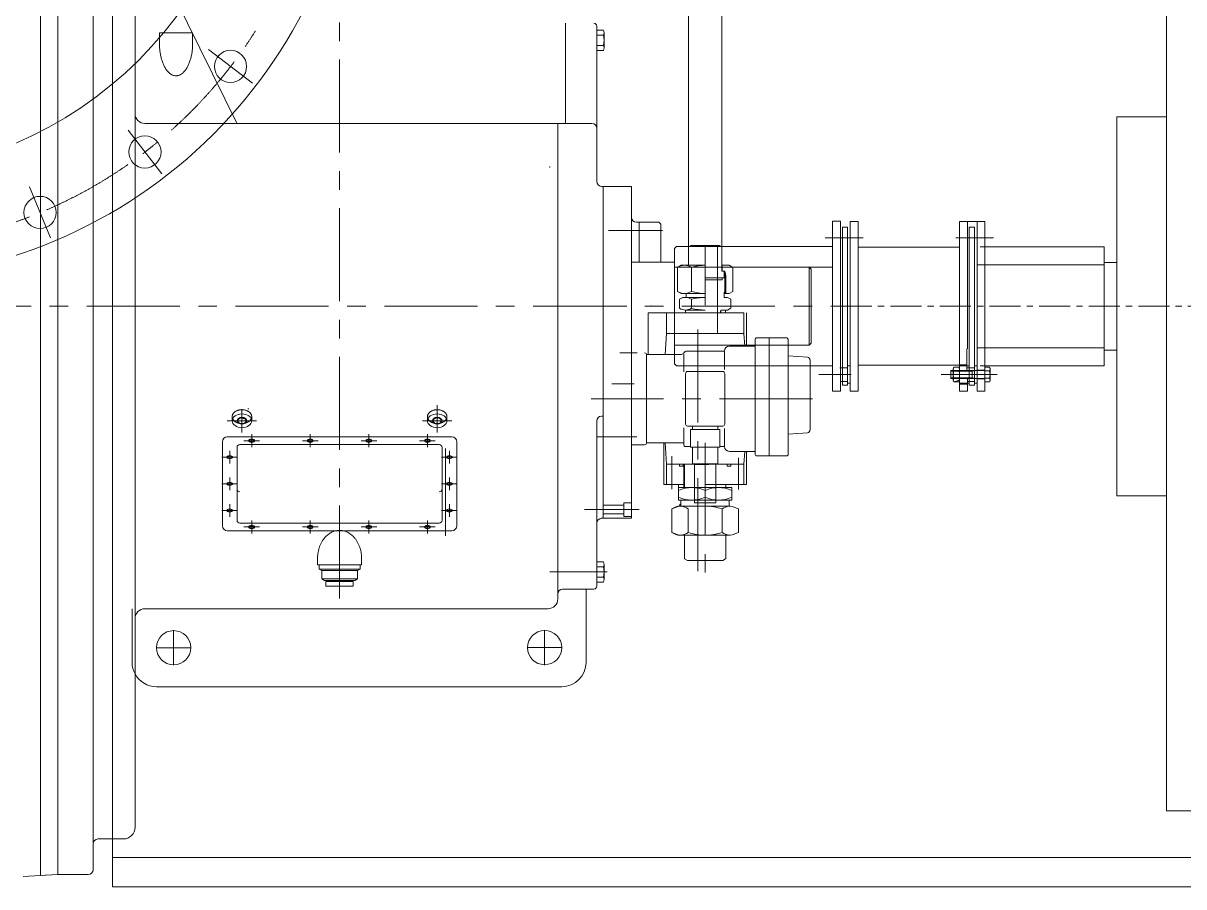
# Model space of a CAD drawing. Header units: millimetres. Extents: x 2 to 671028, y -1 to 511258.
# Drawn here: x 532311 to 562504, y 169517 to 192000 of the extents above; entities that cross this region are included whole.
import ezdxf

# ---------------------------------------------------------------- set-up
doc = ezdxf.new("R2010")
doc.units = ezdxf.units.MM
doc.header["$LTSCALE"] = 25.4
doc.linetypes.add('CENTER', pattern=[50.8, 31.75, -6.35, 6.35, -6.35])
doc.linetypes.add('点画线', pattern=[18, 12, -2, 2, -2])
for name, color, linetype, lineweight in [('CAXA1', 5, 'CENTER', 5), ('中心线', 5, 'CENTER', 5), ('中心线层', 5, 'CENTER', 5), ('粗实线层', 7, 'Continuous', 5), ('细实线层', 7, 'Continuous', 5)]:
    doc.layers.add(name, color=color, linetype=linetype, lineweight=lineweight)

msp = doc.modelspace()

# ---------------------------------------------------------------- linework, layer by layer
at = {"color": 7, "lineweight": 5}
for p, q in [((534636.06, 202031.16), (534636.06, 169516.93)), ((562058.51, 197764.65), (562058.51, 171497.44)), ((560766.4, 185774.04), (560766.4, 189563.01)), ((560766.4, 189563.01), (562058.51, 189563.01)), ((547488.41, 187745.8), (547354.77, 187752.81)), ((547488.41, 187745.8), (547844.64, 187745.8)), ((553571.76, 186844.05), (553368.56, 186844.05)), ((553368.56, 182424.45), (553368.56, 186843.96)), ((553571.76, 182424.45), (553571.76, 186844.05)), ((553622.42, 182573.64), (553622.42, 186688.44)), ((553622.42, 186688.44), (553757.04, 186688.44)), ((553757.04, 182573.64), (553757.04, 186688.44)), ((553825.62, 186840.84), (553825.62, 182421.24)), ((554028.82, 186840.84), (553825.62, 186840.84)), ((554028.82, 186840.84), (554028.82, 182421.24)), ((556670.45, 186840.93), (556670.45, 182421.33)), ((556670.45, 186840.93), (556873.65, 186840.93)), ((557330.96, 186840.84), (556670.45, 186840.84)), ((556873.65, 186840.93), (556873.65, 183526.14)), ((556924.56, 182573.64), (556924.56, 186688.44)), ((556924.56, 186688.44), (557059.18, 186688.44)), ((557059.18, 182573.64), (557059.18, 186688.44)), ((557127.76, 186840.93), (557330.96, 186840.93)), ((557127.76, 182421.24), (557127.76, 186840.84)), ((557330.96, 182421.33), (557330.96, 186840.93)), ((553368.56, 186183.65), (549304.56, 186183.65)), ((556670.45, 186167.74), (554028.82, 186167.74)), ((560429.76, 186180.44), (557210.4, 186180.44)), ((560429.76, 186180.44), (560429.76, 183081.64)), ((557127.76, 184631.04), (557127.76, 185710.54)), ((557127.76, 185710.54), (560429.76, 185710.54)), ((560429.76, 184631.04), (560429.76, 185774.04)), ((560429.76, 185774.04), (560766.4, 185774.04)), ((560429.76, 185710.54), (560429.76, 183551.54)), ((560766.4, 185774.04), (560766.4, 184760.07)), ((552758.91, 183618.3), (552758.91, 185650.3)), ((552758.91, 185650.3), (552809.71, 185599.5)), ((552809.71, 183669.1), (552809.71, 185599.5)), ((557127.76, 183551.54), (557127.76, 184631.04)), ((560429.76, 184631.04), (560429.76, 183488.04)), ((560766.4, 184760.07), (560766.4, 179699.08)), ((552758.91, 183618.3), (549253.71, 183618.3)), ((552758.91, 183618.3), (552809.71, 183669.1)), ((548287.3, 183415.87), (547830.1, 183415.87)), ((556855.98, 182954.64), (556855.98, 183526.14)), ((560429.76, 183551.54), (557127.76, 183551.54)), ((560429.76, 183488.04), (560766.4, 183488.04)), ((549304.56, 183078.44), (549253.65, 183129.35)), ((553368.56, 183078.44), (549304.56, 183078.44)), ((553757.04, 183030.84), (553553.84, 183030.84)), ((553825.62, 183081.64), (553757.04, 183081.64)), ((554028.82, 183094.34), (556670.45, 183094.34)), ((556523.18, 183043.69), (556507.89, 182996.03)), ((556523.18, 183043.69), (556507.89, 182996.03)), ((556507.89, 182996.03), (556507.91, 182997.72)), ((556507.89, 182996.03), (556507.89, 182853.04)), ((556507.89, 182710.06), (556507.89, 182996.03)), ((556507.91, 182997.72), (556507.96, 182999.42)), ((556507.96, 182999.42), (556508.05, 183001.11)), ((556508.05, 183001.11), (556508.17, 183002.8)), ((556508.17, 183002.8), (556508.33, 183004.49)), ((556508.33, 183004.49), (556508.52, 183006.17)), ((556508.52, 183006.17), (556508.75, 183007.85)), ((556508.75, 183007.85), (556509.01, 183009.53)), ((556509.01, 183009.53), (556509.31, 183011.2)), ((556509.31, 183011.2), (556509.64, 183012.86)), ((556509.64, 183012.86), (556510.01, 183014.52)), ((556510.01, 183014.52), (556510.41, 183016.16)), ((556510.41, 183016.16), (556510.84, 183017.8)), ((556510.84, 183017.8), (556511.31, 183019.43)), ((556511.31, 183019.43), (556511.81, 183021.05)), ((556511.81, 183021.05), (556512.34, 183022.66)), ((556512.34, 183022.66), (556512.91, 183024.26)), ((556512.91, 183024.26), (556513.51, 183025.84)), ((556513.51, 183025.84), (556514.14, 183027.42)), ((556514.14, 183027.42), (556514.81, 183028.98)), ((556514.81, 183028.98), (556515.51, 183030.52)), ((556515.51, 183030.52), (556516.24, 183032.05)), ((556516.24, 183032.05), (556517, 183033.57)), ((556517, 183033.57), (556517.79, 183035.07)), ((556517.79, 183035.07), (556518.61, 183036.55)), ((556518.61, 183036.55), (556519.47, 183038.01)), ((556519.47, 183038.01), (556520.35, 183039.46)), ((556520.35, 183039.46), (556521.27, 183040.89)), ((556521.27, 183040.89), (556522.21, 183042.3)), ((556522.21, 183042.3), (556523.18, 183043.69)), ((556655.16, 183043.69), (556523.18, 183043.69)), ((556655.16, 183043.69), (556523.18, 183043.69)), ((556670.45, 182996.03), (556655.16, 183043.69)), ((556655.16, 183043.69), (556656.14, 183042.3)), ((556670.45, 182996.03), (556655.16, 183043.69)), ((556656.14, 183042.3), (556657.08, 183040.89)), ((556657.08, 183040.89), (556657.99, 183039.46)), ((556657.99, 183039.46), (556658.88, 183038.01)), ((556658.88, 183038.01), (556659.73, 183036.55)), ((556659.73, 183036.55), (556660.55, 183035.07)), ((556660.55, 183035.07), (556661.35, 183033.57)), ((556661.35, 183033.57), (556662.11, 183032.05)), ((556662.11, 183032.05), (556662.84, 183030.52)), ((556662.84, 183030.52), (556663.53, 183028.98)), ((556663.53, 183028.98), (556664.2, 183027.42)), ((556664.2, 183027.42), (556664.83, 183025.84)), ((556664.83, 183025.84), (556665.43, 183024.26)), ((556665.43, 183024.26), (556666, 183022.66)), ((556666, 183022.66), (556666.54, 183021.05)), ((556666.54, 183021.05), (556667.04, 183019.43)), ((556667.04, 183019.43), (556667.51, 183017.8)), ((556667.51, 183017.8), (556667.94, 183016.16)), ((556667.94, 183016.16), (556668.34, 183014.52)), ((556668.34, 183014.52), (556668.7, 183012.86)), ((556668.7, 183012.86), (556669.04, 183011.2)), ((556669.04, 183011.2), (556669.33, 183009.53)), ((556669.33, 183009.53), (556669.59, 183007.85)), ((556669.59, 183007.85), (556669.82, 183006.17)), ((556669.82, 183006.17), (556670.01, 183004.49)), ((556670.01, 183004.49), (556670.17, 183002.8)), ((556670.17, 183002.8), (556670.29, 183001.11)), ((556670.29, 183001.11), (556670.38, 182999.42)), ((556670.38, 182999.42), (556670.43, 182997.72)), ((556670.43, 182997.72), (556670.45, 182996.03)), ((556855.98, 183107.04), (556670.45, 183107.04)), ((556924.56, 183081.64), (556670.45, 183081.64)), ((556670.45, 182853.04), (556670.45, 182996.03)), ((556670.45, 182710.06), (556670.45, 182996.03)), ((557059.18, 183030.84), (556855.98, 183030.84)), ((557127.76, 183081.64), (557059.18, 183081.64)), ((560429.76, 183081.64), (557210.4, 183081.64)), ((557450.29, 183043.69), (557330.96, 183043.69)), ((557330.96, 183043.69), (557330.96, 183043.69)), ((557330.96, 183043.69), (557330.96, 182954.64)), ((557330.96, 183043.69), (557330.96, 182662.4)), ((557450.29, 183043.69), (557330.96, 183043.69)), ((557465.58, 182996.03), (557450.29, 183043.69)), ((557450.29, 183043.69), (557451.27, 183042.3)), ((557465.58, 182996.03), (557450.29, 183043.69)), ((557451.27, 183042.3), (557452.21, 183040.89)), ((557452.21, 183040.89), (557453.12, 183039.46)), ((557453.12, 183039.46), (557454.01, 183038.01)), ((557454.01, 183038.01), (557454.86, 183036.55)), ((557454.86, 183036.55), (557455.68, 183035.07)), ((557455.68, 183035.07), (557456.48, 183033.57)), ((557456.48, 183033.57), (557457.24, 183032.05)), ((557457.24, 183032.05), (557457.97, 183030.52)), ((557457.97, 183030.52), (557458.67, 183028.98)), ((557458.67, 183028.98), (557459.33, 183027.42)), ((557459.33, 183027.42), (557459.96, 183025.84)), ((557459.96, 183025.84), (557460.57, 183024.26)), ((557460.57, 183024.26), (557461.13, 183022.66)), ((557461.13, 183022.66), (557461.67, 183021.05)), ((557461.67, 183021.05), (557462.17, 183019.43)), ((557462.17, 183019.43), (557462.64, 183017.8)), ((557462.64, 183017.8), (557463.07, 183016.16)), ((557463.07, 183016.16), (557463.47, 183014.52)), ((557463.47, 183014.52), (557463.83, 183012.86)), ((557463.83, 183012.86), (557464.17, 183011.2)), ((557464.17, 183011.2), (557464.46, 183009.53)), ((557464.46, 183009.53), (557464.72, 183007.85)), ((557464.72, 183007.85), (557464.95, 183006.17)), ((557464.95, 183006.17), (557465.14, 183004.49)), ((557465.14, 183004.49), (557465.3, 183002.8)), ((557465.3, 183002.8), (557465.43, 183001.11)), ((557465.43, 183001.11), (557465.51, 182999.42)), ((557465.51, 182999.42), (557465.57, 182997.72)), ((557465.57, 182997.72), (557465.58, 182996.03)), ((557465.58, 182853.04), (557465.58, 182996.03)), ((557465.58, 182996.03), (557465.58, 182710.06)), ((553757.04, 182675.24), (553571.51, 182675.24)), ((557000.76, 182954.64), (556441.96, 182954.64)), ((556441.96, 182954.64), (556441.96, 182954.64)), ((556441.96, 182954.64), (556441.96, 182939.4)), ((557330.96, 182954.64), (556441.96, 182954.64)), ((556441.96, 182954.64), (556441.96, 182751.44)), ((556441.96, 182939.4), (556441.96, 182939.4)), ((556441.96, 182939.4), (556441.96, 182853.04)), ((556441.96, 182853.04), (556441.96, 182766.68)), ((556441.96, 182766.68), (556441.96, 182766.68)), ((556441.96, 182766.68), (556441.96, 182751.44)), ((556441.96, 182751.44), (556441.96, 182751.44)), ((556441.96, 182751.44), (557000.76, 182751.44)), ((557330.96, 182751.44), (556441.96, 182751.44)), ((556507.89, 182853.04), (556507.89, 182710.06)), ((556507.89, 182710.06), (556523.18, 182662.4)), ((556507.91, 182708.37), (556507.89, 182710.06)), ((556507.89, 182710.06), (556523.18, 182662.4)), ((556507.96, 182706.67), (556507.91, 182708.37)), ((556508.05, 182704.98), (556507.96, 182706.67)), ((556508.17, 182703.29), (556508.05, 182704.98)), ((556508.33, 182701.6), (556508.17, 182703.29)), ((556508.52, 182699.92), (556508.33, 182701.6)), ((556508.75, 182698.24), (556508.52, 182699.92)), ((556509.01, 182696.56), (556508.75, 182698.24)), ((556509.31, 182694.89), (556509.01, 182696.56)), ((556509.64, 182693.23), (556509.31, 182694.89)), ((556510.01, 182691.57), (556509.64, 182693.23)), ((556510.41, 182689.93), (556510.01, 182691.57)), ((556510.84, 182688.29), (556510.41, 182689.93)), ((556511.31, 182686.66), (556510.84, 182688.29)), ((556511.81, 182685.04), (556511.31, 182686.66)), ((556512.34, 182683.43), (556511.81, 182685.04)), ((556512.91, 182681.83), (556512.34, 182683.43)), ((556513.51, 182680.25), (556512.91, 182681.83)), ((556514.14, 182678.67), (556513.51, 182680.25)), ((556514.81, 182677.11), (556514.14, 182678.67)), ((556515.51, 182675.57), (556514.81, 182677.11)), ((556516.24, 182674.04), (556515.51, 182675.57)), ((556517, 182672.52), (556516.24, 182674.04)), ((556517.79, 182671.02), (556517, 182672.52)), ((556518.61, 182669.54), (556517.79, 182671.02)), ((556523.18, 182948.37), (556655.16, 182948.37)), ((556523.18, 182757.72), (556655.16, 182757.72)), ((556523.18, 182662.4), (556670.45, 182710.06)), ((556655.16, 182662.4), (556670.45, 182710.06)), ((556660.55, 182671.02), (556659.73, 182669.54)), ((556661.35, 182672.52), (556660.55, 182671.02)), ((556662.11, 182674.04), (556661.35, 182672.52)), ((556662.84, 182675.57), (556662.11, 182674.04)), ((556663.53, 182677.11), (556662.84, 182675.57)), ((556664.2, 182678.67), (556663.53, 182677.11)), ((556664.83, 182680.25), (556664.2, 182678.67)), ((556665.43, 182681.83), (556664.83, 182680.25)), ((556666, 182683.43), (556665.43, 182681.83)), ((556666.54, 182685.04), (556666, 182683.43)), ((556667.04, 182686.66), (556666.54, 182685.04)), ((556667.51, 182688.29), (556667.04, 182686.66)), ((556667.94, 182689.93), (556667.51, 182688.29)), ((556668.34, 182691.57), (556667.94, 182689.93)), ((556668.7, 182693.23), (556668.34, 182691.57)), ((556669.04, 182694.89), (556668.7, 182693.23)), ((556669.33, 182696.56), (556669.04, 182694.89)), ((556669.59, 182698.24), (556669.33, 182696.56)), ((556669.82, 182699.92), (556669.59, 182698.24)), ((556670.01, 182701.6), (556669.82, 182699.92)), ((556670.17, 182703.29), (556670.01, 182701.6)), ((556670.29, 182704.98), (556670.17, 182703.29)), ((556670.38, 182706.67), (556670.29, 182704.98)), ((556670.43, 182708.37), (556670.38, 182706.67)), ((556670.45, 182710.06), (556670.43, 182708.37)), ((556670.45, 182710.06), (556670.45, 182853.04)), ((556670.45, 182853.04), (556670.45, 182853.04)), ((556873.65, 182751.44), (556873.65, 182421.33)), ((557059.18, 182675.24), (556873.65, 182675.24)), ((557159.51, 182954.64), (557000.76, 182954.64)), ((557000.76, 182954.64), (557000.76, 182954.64)), ((557000.76, 182954.64), (557000.76, 182751.44)), ((557000.76, 182751.44), (557159.51, 182751.44)), ((557330.96, 182967.34), (557127.76, 182967.34)), ((557330.96, 182738.74), (557127.76, 182738.74)), ((557330.96, 182954.64), (557159.51, 182954.64)), ((557159.51, 182954.64), (557159.51, 182954.64)), ((557159.51, 182751.44), (557159.51, 182751.44)), ((557159.51, 182751.44), (557330.96, 182751.44)), ((557330.96, 182954.64), (557330.96, 182954.64)), ((557330.96, 182954.64), (557330.96, 182751.44)), ((557450.29, 182948.37), (557330.96, 182948.37)), ((557450.29, 182757.72), (557330.96, 182757.72)), ((557330.96, 182751.44), (557330.96, 182751.44)), ((557330.96, 182751.44), (557330.96, 182662.4)), ((557450.29, 182662.4), (557465.58, 182710.06)), ((557450.29, 182662.4), (557465.58, 182710.06)), ((557455.68, 182671.02), (557454.86, 182669.54)), ((557456.48, 182672.52), (557455.68, 182671.02)), ((557457.24, 182674.04), (557456.48, 182672.52)), ((557457.97, 182675.57), (557457.24, 182674.04)), ((557458.67, 182677.11), (557457.97, 182675.57)), ((557459.33, 182678.67), (557458.67, 182677.11)), ((557459.96, 182680.25), (557459.33, 182678.67)), ((557460.57, 182681.83), (557459.96, 182680.25)), ((557461.13, 182683.43), (557460.57, 182681.83)), ((557461.67, 182685.04), (557461.13, 182683.43)), ((557462.17, 182686.66), (557461.67, 182685.04)), ((557462.64, 182688.29), (557462.17, 182686.66)), ((557463.07, 182689.93), (557462.64, 182688.29)), ((557463.47, 182691.57), (557463.07, 182689.93)), ((557463.83, 182693.23), (557463.47, 182691.57)), ((557464.17, 182694.89), (557463.83, 182693.23)), ((557464.46, 182696.56), (557464.17, 182694.89)), ((557464.72, 182698.24), (557464.46, 182696.56)), ((557464.95, 182699.92), (557464.72, 182698.24)), ((557465.14, 182701.6), (557464.95, 182699.92)), ((557465.3, 182703.29), (557465.14, 182701.6)), ((557465.43, 182704.98), (557465.3, 182703.29)), ((557465.51, 182706.67), (557465.43, 182704.98)), ((557465.57, 182708.37), (557465.51, 182706.67)), ((557465.58, 182710.06), (557465.57, 182708.37)), ((557465.58, 182710.06), (557465.58, 182853.04)), ((557465.58, 182853.04), (557465.58, 182853.04)), ((547399.45, 182408.56), (547399.45, 181773.56)), ((547399.45, 182408.56), (547399.45, 181773.56)), ((553571.76, 182418.04), (553368.56, 182418.04)), ((553622.42, 182573.64), (553757.04, 182573.64)), ((553825.62, 182624.44), (553757.04, 182624.44)), ((554028.82, 182421.24), (553825.62, 182421.24)), ((556519.47, 182668.08), (556518.61, 182669.54)), ((556520.35, 182666.63), (556519.47, 182668.08)), ((556521.27, 182665.2), (556520.35, 182666.63)), ((556522.21, 182663.79), (556521.27, 182665.2)), ((556523.18, 182662.4), (556522.21, 182663.79)), ((556655.16, 182662.4), (556523.18, 182662.4)), ((556656.14, 182663.79), (556655.16, 182662.4)), ((556657.08, 182665.2), (556656.14, 182663.79)), ((556657.99, 182666.63), (556657.08, 182665.2)), ((556658.88, 182668.08), (556657.99, 182666.63)), ((556659.73, 182669.54), (556658.88, 182668.08)), ((556924.56, 182624.44), (556670.45, 182624.44)), ((556873.65, 182599.04), (556670.45, 182599.04)), ((556670.45, 182421.33), (556873.65, 182421.33)), ((556924.56, 182573.64), (557059.18, 182573.64)), ((557127.76, 182624.44), (557059.18, 182624.44)), ((557127.76, 182421.33), (557330.96, 182421.33)), ((557330.96, 182662.4), (557330.96, 182662.4)), ((557330.96, 182662.4), (557450.29, 182662.4)), ((557450.29, 182662.4), (557330.96, 182662.4)), ((557451.27, 182663.79), (557450.29, 182662.4)), ((557452.21, 182665.2), (557451.27, 182663.79)), ((557453.12, 182666.63), (557452.21, 182665.2)), ((557454.01, 182668.08), (557453.12, 182666.63)), ((557454.86, 182669.54), (557454.01, 182668.08)), ((547399.45, 181773.56), (547355.21, 181771.24)), ((548528.6, 181078.3), (548528.6, 181760.44)), ((548477.8, 181027.5), (548136.22, 181027.5)), ((548528.6, 181078.3), (549494.15, 181078.3)), ((549722.36, 180532.59), (549722.36, 180964.39)), ((550382.76, 180532.59), (550382.76, 180964.39)), ((550382.76, 180532.59), (549722.36, 180532.59)), ((549773.16, 179516.59), (549773.16, 180532.59)), ((550331.96, 179516.59), (550331.96, 180532.59)), ((560766.4, 179699.08), (562058.51, 179699.08)), ((547399.45, 179452.7), (547933.02, 179452.7)), ((547933.02, 179516.2), (547933.02, 179160.6)), ((547933.02, 179516.2), (548136.22, 179516.2)), ((550331.96, 179516.59), (549773.16, 179516.59)), ((547350.91, 179109.8), (548136.22, 179109.8)), ((547399.45, 179224.1), (547933.02, 179224.1)), ((547933.02, 179160.6), (548136.22, 179160.6)), ((562058.51, 171497.44), (612499.76, 171497.44)), ((534636.06, 170280.04), (602200.06, 170280.04)), ((534636.06, 169519.16), (602200.06, 169519.16))]:
    msp.add_line(p, q, dxfattribs=at)
at = {"color": 7, "linetype": 'Continuous', "lineweight": 5}
for p, q in [((549620.58, 193321.56), (549620.52, 186183.65)), ((550488.49, 193321.55), (550485.98, 186173.85))]:
    msp.add_line(p, q, dxfattribs=at)
at = {"color": 7, "lineweight": 5}
for centre, radius in [((528136.46, 198220.04), 12890.5), ((528133.21, 198220.04), 10156.75), ((537704.25, 190875.04), 419.1), ((535477.09, 188648.14), 419.1), ((532749.47, 187073.56), 419.1)]:
    msp.add_circle(centre, radius, dxfattribs=at)
for centre, radius, start, end in [((556589.83, 182996.03), 81.93, 144.42999, 215.57001), ((556588.52, 182996.03), 81.93, 324.42999, 35.57001), ((557383.65, 182996.03), 81.93, 324.42999, 35.57001), ((556812.69, 182853.04), 304.8, 161.776086, 198.223914), ((556589.83, 182710.06), 81.93, 144.42999, 215.57001), ((556365.65, 182853.04), 304.8, 341.776086, 18.223914), ((556588.52, 182710.06), 81.93, 324.42999, 35.57001), ((557160.78, 182853.04), 304.8, 341.776086, 18.223914), ((557383.65, 182710.06), 81.93, 324.42999, 35.57001), ((548477.8, 181078.3), 50.8, 270, 0)]:
    msp.add_arc(centre, radius, start, end, dxfattribs=at)
msp.add_point((548656.63, 184634.3), dxfattribs=at)
at = {"layer": 'CAXA1', "linetype": 'CENTER', "lineweight": 5, "ltscale": 3}
for p, q in [((540541.51, 177020.24), (540541.51, 194898.83)), ((538273.11, 190438.54), (537135.39, 191311.54)), ((535913.59, 188079.29), (535040.59, 189217)), ((533023.86, 186411.11), (532475.07, 187736.01)), ((548943.36, 186602.69), (547533.79, 186602.69)), ((548965.53, 186602.69), (548966.98, 186602.69)), ((553176.9, 186409.04), (554160.09, 186409.04)), ((556572.35, 186409.04), (557552.57, 186409.04)), ((468159.16, 184631.04), (553905.99, 184631.04)), ((548015.4, 184631.06), (546868.62, 184631.06)), ((548015.4, 184631.06), (546868.62, 184631.06)), ((549862.1, 184026.23), (549862.1, 177669.44)), ((553012.29, 182853.04), (553854.79, 182853.04)), ((557541.78, 182853.04), (556192.62, 182853.04)), ((556584.73, 182853.04), (557646.5, 182853.04)), ((547625.78, 182611.33), (548209.2, 182611.33)), ((552842.82, 182221.69), (547087.97, 182221.69)), ((548276.3, 181230.7), (547230.54, 181230.7)), ((550052.69, 181079), (550052.69, 177695.38)), ((549189, 180731.28), (549189, 179873.34)), ((550916.2, 180686.45), (550916.2, 179860.4)), ((549763.04, 180507.19), (550144.04, 180507.19)), ((546915.69, 179338.4), (548333.38, 179338.4)), ((547501.11, 177712.8), (546015.21, 177712.8)), ((536223.65, 176198.24), (536223.65, 175283.84)), ((545875.65, 176201.5), (545875.65, 175287.1)), ((536680.85, 175741.04), (535766.45, 175741.04)), ((546332.85, 175744.3), (545418.45, 175744.3))]:
    msp.add_line(p, q, dxfattribs=at)
msp.add_circle((528136.46, 198220.04), 12065, dxfattribs=at)
at = {"layer": '中心线', "lineweight": 5}
msp.add_line((627934.88, 184631.04), (553567.14, 184631.04), dxfattribs=at)
at = {"layer": '中心线层', "color": 7, "linetype": '点画线', "lineweight": 5}
msp.add_line((556685.74, 182853.04), (556431.69, 182853.04), dxfattribs=at)
at = {"layer": '粗实线层', "color": 7, "lineweight": 5}
for p, q in [((548847.42, 186818.59), (548263.05, 186818.59)), ((548898.22, 186767.79), (548847.42, 186818.59)), ((550052.69, 179658.83), (550052.69, 179836.63))]:
    msp.add_line(p, q, dxfattribs=at)
at = {"layer": '细实线层', "color": 7, "lineweight": 5}
for p, q in [((532759.9, 199450.42), (532759.9, 169811.67)), ((533213.92, 169835.47), (533213.92, 199426.47)), ((534128.32, 169962.47), (534128.32, 199299.4)), ((535220.39, 180948.85), (535220.39, 198245.37)), ((535220.39, 194791.04), (537874.17, 189380.84)), ((535855.21, 191481.79), (535855.21, 191748.49)), ((535855.21, 191748.49), (536718.81, 191748.49)), ((536718.81, 191481.79), (536718.81, 191748.49)), ((546421.61, 189388.97), (546421.61, 192000.3)), ((547234.41, 187879.63), (547234.41, 191928.66)), ((547234.41, 191819.77), (547234.41, 191291.84)), ((547405.45, 191819.77), (547234.41, 191819.77)), ((547424.91, 191753.78), (547424.91, 191357.83)), ((547234.41, 191708.2), (547234.41, 191403.4)), ((547405.45, 191687.79), (547234.41, 191687.79)), ((547405.45, 191423.82), (547234.41, 191423.82)), ((547405.45, 191291.84), (547234.41, 191291.84)), ((535474.34, 189388.97), (547107.41, 189388.97)), ((546218.41, 177141.3), (546218.41, 189388.97)), ((535220.39, 184631.04), (535220.39, 188302.36)), ((546015.21, 188241.68), (546015.21, 188271.58)), ((547399.45, 179109.8), (547399.45, 187750.47)), ((548136.05, 187745.84), (547487.82, 187745.84)), ((548136.05, 184691.5), (548136.05, 187750.47)), ((548136.22, 179109.8), (548136.22, 186945.58)), ((548339.42, 186818.59), (548339.42, 185777.25)), ((548898.22, 186767.79), (548898.22, 185777.25)), ((549304.56, 186183.65), (549253.76, 186132.85)), ((549253.76, 185777.25), (549253.76, 186132.85)), ((549622.27, 186174.56), (549621.85, 185699.34)), ((549681.71, 186208.81), (549622.27, 186174.56)), ((550426.16, 186208.47), (549681.12, 186208.47)), ((550052.38, 184659.08), (550052.38, 186208.47)), ((550374.96, 183923.49), (550374.96, 186208.47)), ((550426.16, 186208.47), (550485.98, 186173.85)), ((550485.87, 186173.92), (550485.31, 185546.16)), ((549253.65, 185777.25), (548136.05, 185777.25)), ((549253.65, 183129.35), (549253.65, 185777.25)), ((549253.76, 183491.25), (549253.76, 185777.25)), ((549431.13, 185699.51), (549334.78, 185643.99)), ((549431.13, 185699.51), (549334.78, 185643.99)), ((550053.65, 185698.95), (549431.13, 185699.51)), ((550053.65, 185698.95), (549431.13, 185699.51)), ((550676.16, 185698.39), (550485.45, 185698.56)), ((550676.16, 185698.39), (550485.45, 185698.56)), ((550498.15, 185698.55), (550498.01, 185546.15)), ((550498.15, 185698.55), (550498.01, 185546.15)), ((550676.16, 185698.39), (550772.42, 185642.7)), ((550676.16, 185698.39), (550772.42, 185642.7)), ((552758.91, 185650.3), (549253.71, 185650.3)), ((553368.56, 185650.25), (549253.76, 185650.25)), ((549334.78, 185643.99), (549334.21, 185018.59)), ((549334.78, 185643.99), (549334.21, 185018.59)), ((549694.19, 185643.67), (549693.62, 185018.27)), ((549694.19, 185643.67), (549693.62, 185018.27)), ((550561.51, 185546.09), (550485.31, 185546.16)), ((550561.51, 185546.09), (550485.31, 185546.16)), ((550543.73, 185546.11), (550543.57, 185368.31)), ((550543.73, 185546.11), (550543.57, 185368.31)), ((550561.51, 185546.09), (550560.98, 184961.89)), ((550561.51, 185546.09), (550560.98, 184961.89)), ((550586.81, 185431.83), (550561.51, 185546.09)), ((550586.81, 185431.83), (550561.51, 185546.09)), ((550586.81, 185431.83), (550586.38, 184956.41)), ((550586.81, 185431.83), (550586.38, 184956.41)), ((550772.42, 185642.7), (550771.85, 185017.3)), ((550772.42, 185642.7), (550771.85, 185017.3)), ((550491.45, 185315.01), (550053.3, 185315.41)), ((550491.45, 185315.01), (550053.3, 185315.41)), ((550561.35, 185368.29), (550053.35, 185368.75)), ((550561.35, 185368.29), (550053.35, 185368.75)), ((550491.5, 185368.35), (550491.45, 185315.01)), ((550491.5, 185368.35), (550491.45, 185315.01)), ((549430.47, 184962.91), (549334.21, 185018.59)), ((549430.47, 184962.91), (549334.21, 185018.59)), ((549384.83, 184812.95), (549384.62, 184579.54)), ((549384.83, 184812.95), (549384.62, 184579.54)), ((549468.69, 184861.27), (549384.83, 184812.95)), ((549468.69, 184861.27), (549384.83, 184812.95)), ((549430.47, 184962.91), (550052.98, 184962.35)), ((549430.47, 184962.91), (550052.98, 184962.35)), ((549468.69, 184861.27), (550052.89, 184860.75)), ((549468.69, 184861.27), (550052.89, 184860.75)), ((549557.68, 184962.79), (549557.59, 184861.19)), ((549557.68, 184962.79), (549557.59, 184861.19)), ((549693.44, 184812.68), (549693.23, 184579.26)), ((549693.44, 184812.68), (549693.23, 184579.26)), ((550548.32, 185000), (550548.19, 184860.3)), ((550548.32, 185000), (550548.19, 184860.3)), ((550637.09, 184860.22), (550548.19, 184860.3)), ((550637.09, 184860.22), (550548.19, 184860.3)), ((550675.5, 184961.79), (550548.28, 184961.9)), ((550675.5, 184961.79), (550548.28, 184961.9)), ((550586.42, 184999.97), (550548.32, 185000)), ((550586.42, 184999.97), (550548.32, 185000)), ((550637.09, 184860.22), (550720.87, 184811.75)), ((550637.09, 184860.22), (550720.87, 184811.75)), ((550675.5, 184961.79), (550771.85, 185017.3)), ((550675.5, 184961.79), (550771.85, 185017.3)), ((550720.87, 184811.75), (550720.66, 184578.34)), ((550720.87, 184811.75), (550720.66, 184578.34)), ((550052.6, 184530.55), (549538.88, 184531.01)), ((550052.6, 184530.55), (549538.88, 184531.01)), ((549540.06, 184531.01), (549540.06, 184456.89)), ((550442.74, 184456.89), (550459.1, 184530.17)), ((550636.8, 184530.02), (550459.1, 184530.18)), ((550459.1, 184456.89), (550459.1, 184530.18)), ((550636.8, 184530.02), (550471.7, 184530.17)), ((550581.46, 184530.07), (550581.46, 184456.89)), ((550636.8, 184530.02), (550720.66, 184578.34)), ((550636.8, 184530.02), (550720.66, 184578.34)), ((548568.62, 184456.89), (548568.62, 183377)), ((550727.62, 184456.89), (548568.62, 184456.89)), ((549048.02, 183923.49), (549048.02, 184456.89)), ((549048.02, 184456.89), (551057.17, 184456.89)), ((551057.17, 183923.49), (551057.17, 184456.89)), ((551132.1, 184456.89), (551132.1, 183590.36)), ((549048.02, 183923.49), (549008.84, 183375)), ((549048.02, 183923.49), (551057.17, 183923.49)), ((550474.96, 183923.57), (549630.41, 183923.57)), ((551057.17, 183923.49), (551080.97, 183590.36)), ((551349.67, 183590.36), (550682.86, 183590.36)), ((551349.67, 183757.95), (551349.67, 180783.61)), ((552162.47, 183808.75), (551400.47, 183808.75)), ((551716.45, 183808.75), (551716.45, 180732.81)), ((552213.27, 183757.95), (552213.27, 180783.61)), ((548527.18, 183377), (549438.27, 183377)), ((548528.6, 183364.3), (548528.6, 181750)), ((549494.15, 183387.16), (549494.15, 182926.81)), ((550555.86, 183463.36), (549570.35, 183463.36)), ((550555.86, 182982), (550555.86, 183463.36)), ((552712.03, 183303.07), (552213.27, 183336.77)), ((552783.1, 183227.04), (552783.1, 181413.69)), ((549544.6, 182882.09), (549544.6, 181561.29)), ((550509.8, 182932.89), (549595.4, 182932.89)), ((550560.6, 182882.09), (550560.6, 181561.29)), ((557000.76, 182939.4), (556441.96, 182939.4)), ((557000.76, 182766.68), (556441.96, 182766.68)), ((557000.76, 182939.4), (557159.51, 182954.64)), ((557159.51, 182751.44), (557000.76, 182766.68)), ((538001.51, 181343.02), (538001.51, 181956.18)), ((538179.78, 181964.48), (538153.73, 181963.12)), ((543081.51, 181373.87), (543081.51, 182058.58)), ((543081.51, 181343.02), (543081.51, 181956.18)), ((547399.45, 179109.8), (547399.45, 181773.56)), ((537620.51, 181649.6), (538382.51, 181649.6)), ((537747.51, 181649.6), (537747.51, 181757.36)), ((538027.32, 181710.04), (538052.72, 181710.04)), ((538255.51, 181649.6), (538255.51, 181757.36)), ((543462.51, 181649.6), (542700.51, 181649.6)), ((542827.51, 181649.6), (542827.51, 181757.36)), ((543335.51, 181649.6), (543335.51, 181757.36)), ((547234.41, 178982.8), (547234.41, 181644.43)), ((549494.15, 181467.28), (549494.15, 181030.81)), ((550509.8, 181510.49), (549595.4, 181510.49)), ((549722.36, 181421.59), (549722.36, 181510.49)), ((550382.84, 181421.59), (550382.84, 181510.49)), ((535220.39, 173188.29), (535220.39, 181456.11)), ((543461.76, 181229.88), (537619.76, 181229.88)), ((538255.32, 180964.2), (538255.32, 181297.45)), ((539779.32, 180964.2), (539779.32, 181297.45)), ((541303.32, 180964.2), (541303.32, 181297.45)), ((542827.32, 180964.2), (542827.32, 181297.45)), ((550433.56, 181421.59), (549671.56, 181421.59)), ((549671.56, 180964.39), (549671.56, 181421.59)), ((550433.56, 180964.39), (550433.56, 181421.59)), ((550555.86, 180980.01), (550555.86, 181444.26)), ((552712.03, 181337.66), (552213.27, 181303.96)), ((537493.27, 178913.47), (537493.27, 181102.88)), ((537683.77, 180534.97), (537683.77, 180868.22)), ((537874.27, 179060.78), (537874.27, 180955.57)), ((543131.56, 181031.77), (537949.96, 181031.77)), ((538052.12, 181130.82), (538458.52, 181130.82)), ((539576.12, 181130.82), (539982.52, 181130.82)), ((541100.12, 181130.82), (541506.52, 181130.82)), ((542624.12, 181130.82), (543030.52, 181130.82)), ((543208.27, 179060.78), (543208.27, 180955.57)), ((543297.41, 178653.24), (543297.41, 180928.33)), ((543398.77, 180534.97), (543398.77, 180868.22)), ((543589.27, 178913.47), (543589.27, 181102.88)), ((548973.1, 181078.3), (548973.1, 179986.49)), ((549048.02, 180519.89), (549008.34, 181075.47)), ((549671.56, 180980.01), (549544.95, 180980.01)), ((550433.56, 180964.39), (549671.56, 180964.39)), ((550555.86, 180980.01), (550433.56, 180980.01)), ((537480.57, 180701.59), (537886.97, 180701.59)), ((543195.57, 180701.59), (543601.97, 180701.59)), ((551349.67, 180853.01), (550682.86, 180853.01)), ((551057.17, 180519.89), (551080.97, 180853.01)), ((551132.1, 180853.01), (551132.1, 179986.49)), ((551400.47, 180732.81), (552162.47, 180732.81)), ((549048.02, 180519.89), (549048.02, 179986.49)), ((549048.02, 180519.89), (551057.17, 180519.89)), ((549384.58, 180519.89), (549384.58, 180469.09)), ((549384.58, 180469.09), (549481.1, 180469.09)), ((549481.1, 180519.89), (549481.1, 180469.09)), ((549498.37, 179912.83), (549498.37, 180519.89)), ((549519.29, 179912.83), (549519.29, 180519.89)), ((550624.1, 180519.89), (550624.1, 180469.09)), ((550720.62, 180469.09), (550624.1, 180469.09)), ((550720.62, 180519.89), (550720.62, 180469.09)), ((551057.17, 180519.89), (551057.17, 179986.49)), ((537480.57, 180008.17), (537886.97, 180008.17)), ((537683.77, 179841.55), (537683.77, 180174.8)), ((543195.57, 180008.17), (543601.97, 180008.17)), ((543398.77, 179841.55), (543398.77, 180174.8)), ((548973.1, 179986.49), (549519.29, 179986.49)), ((549359.78, 179986.49), (549359.78, 179582.63)), ((550052.6, 179986.49), (551132.1, 179986.49)), ((550586.09, 179986.49), (550586.09, 179912.83)), ((549359.78, 179912.83), (549519.29, 179912.83)), ((549359.78, 179912.83), (550052.69, 179912.83)), ((550052.69, 179912.83), (550745.59, 179912.83)), ((550745.59, 179912.83), (550745.59, 179582.63)), ((537683.77, 179148.13), (537683.77, 179481.38)), ((543398.77, 179148.13), (543398.77, 179481.38)), ((549189.09, 178744.43), (549189.09, 179354.03)), ((549189.26, 178744.43), (549189.26, 179354.03)), ((549359.78, 179582.63), (550052.69, 179582.63)), ((549392.29, 179430.09), (549392.29, 179481.03)), ((549392.29, 179481.03), (549420.23, 179481.03)), ((549401.81, 179430.23), (549420.23, 179430.23)), ((550052.69, 179430.23), (549401.81, 179430.23)), ((549420.23, 179430.23), (549420.23, 179582.63)), ((549614.54, 179354.03), (549614.54, 178744.43)), ((550052.69, 179582.63), (550745.59, 179582.63)), ((550052.69, 179430.23), (550703.56, 179430.23)), ((550490.84, 179354.03), (550490.84, 178744.43)), ((550679.06, 179430.23), (550679.06, 179582.63)), ((550916.11, 178744.43), (550916.11, 179354.03)), ((537480.57, 179314.75), (537886.97, 179314.75)), ((538255.32, 178718.9), (538255.32, 179052.15)), ((539779.32, 178718.9), (539779.32, 179052.15)), ((541303.32, 178718.9), (541303.32, 179052.15)), ((542827.32, 178718.9), (542827.32, 179052.15)), ((543195.57, 179314.75), (543601.97, 179314.75)), ((543461.76, 178786.47), (537619.76, 178786.47)), ((543131.56, 178984.58), (537949.96, 178984.58)), ((538052.12, 178885.53), (538458.52, 178885.53)), ((539576.12, 178885.53), (539982.52, 178885.53)), ((541100.12, 178885.53), (541506.52, 178885.53)), ((542624.12, 178885.53), (543030.52, 178885.53)), ((547234.41, 177344.5), (547234.41, 178982.81)), ((549401.81, 178668.23), (549519.29, 178668.23)), ((550052.69, 178668.23), (549401.81, 178668.23)), ((549519.29, 178058.63), (549519.29, 178668.23)), ((550052.69, 178668.23), (550703.56, 178668.23)), ((550586.09, 178058.63), (550586.09, 178668.23)), ((539969.73, 178082.96), (539969.73, 177900.06)), ((540122.23, 177900.06), (539969.73, 177900.07)), ((540122.23, 177900.06), (539969.73, 177900.06)), ((541112.73, 177900.03), (539969.73, 177900.06)), ((540007.82, 177787.66), (540007.83, 177900.07)), ((540122.23, 177900.06), (540541.23, 177900.04)), ((540960.22, 177900.04), (541112.73, 177900.03)), ((540960.22, 177900.03), (541112.73, 177900.03)), ((541074.62, 177787.56), (541074.63, 177900.14)), ((541112.73, 177981.37), (541112.73, 177900.03)), ((541112.85, 178082.96), (541112.85, 177900.03)), ((547234.41, 177976.77), (547234.41, 177448.84)), ((547405.45, 177976.77), (547234.41, 177976.77)), ((547234.41, 177865.2), (547234.41, 177560.4)), ((547405.45, 177844.79), (547234.41, 177844.79)), ((547424.91, 177910.78), (547424.91, 177514.83)), ((549519.29, 178058.63), (549590.26, 178007.83)), ((549590.26, 178007.83), (550514.94, 178007.83)), ((550585.91, 178058.63), (550514.94, 178007.83)), ((540076.91, 177747.77), (540007.82, 177787.66)), ((541074.62, 177787.56), (540007.82, 177787.59)), ((540076.9, 177533.6), (540076.91, 177747.77)), ((541005.53, 177747.74), (540076.91, 177747.77)), ((541005.53, 177533.57), (541005.53, 177747.74)), ((541005.65, 177747.74), (541074.62, 177787.56)), ((547405.45, 177580.82), (547234.41, 177580.82)), ((540145.89, 177493.77), (540076.9, 177533.6)), ((541005.53, 177533.57), (540076.9, 177533.6)), ((540145.89, 177493.77), (540820.67, 177493.75)), ((540185.67, 177341.26), (540185.67, 177468.26)), ((540185.67, 177468.26), (540261.87, 177468.26)), ((540896.87, 177341.24), (540185.67, 177341.26)), ((540261.87, 177468.26), (540223.77, 177468.26)), ((540261.87, 177468.26), (540261.87, 177493.76)), ((540261.87, 177468.26), (540820.67, 177468.26)), ((540820.67, 177468.24), (540820.67, 177493.75)), ((540820.67, 177493.75), (540936.54, 177493.74)), ((540896.87, 177468.24), (540820.67, 177468.24)), ((540896.87, 177341.24), (540896.87, 177468.24)), ((540936.54, 177493.74), (541005.53, 177533.57)), ((546345.53, 177268.3), (546421.61, 177268.3)), ((546421.61, 177268.3), (547158.21, 177268.3)), ((546955.15, 175360.04), (546955.15, 177268.3)), ((547405.45, 177448.84), (547234.41, 177448.84)), ((546218.41, 176999.69), (546218.41, 177141.3)), ((535144.15, 175360.04), (535144.15, 176757.04)), ((535474.39, 176757.04), (545964.67, 176757.04)), ((535779.15, 174725.04), (546320.15, 174725.04)), ((535220.39, 173188.29), (535220.39, 171067.37)), ((533213.92, 170850.2), (533213.92, 169835.47)), ((534255.32, 170762.57), (534915.59, 170762.57)), ((533213.92, 169835.69), (532311.06, 169788.38)), ((533213.92, 169835.47), (532759.9, 169811.67)), ((533213.92, 169835.47), (532887.31, 169821.21)), ((533213.92, 169835.47), (534001.32, 169835.47))]:
    msp.add_line(p, q, dxfattribs=at)
for centre in [(536223.65, 175741.04), (545875.65, 175744.3)]:
    msp.add_circle(centre, 444.5, dxfattribs=at)
for centre, radius, start, end in [((547158.35, 191924.1), 76.2, 0, 90), ((547303.31, 191753.78), 121.6, 327.132768, 32.867232), ((546967.71, 191555.8), 457.2, 343.221345, 16.778655), ((547303.31, 191357.83), 121.6, 327.132768, 32.867232), ((535474.34, 189642.97), 254, 180, 270), ((547107.41, 189261.97), 127, 0, 90), ((547361.41, 187879.63), 127, 180, 267), ((548263.05, 186945.59), 127, 180, 270), ((549514.25, 185381.22), 318.21, 55.564318, 124.332813), ((549514.25, 185381.22), 318.21, 55.564318, 124.332813), ((550052.58, 184509.52), 1189.43, 89.948565, 107.536519), ((550052.58, 184509.52), 1189.43, 89.948565, 107.536519), ((549514.16, 185281.04), 318.21, 235.564318, 304.332813), ((549514.16, 185281.04), 318.21, 235.564318, 304.332813), ((549538.94, 184591.01), 270.2, 55.123382, 124.773748), ((549538.94, 184591.01), 270.2, 55.123382, 124.773748), ((550051.67, 183501.91), 1358.83, 89.948565, 105.285739), ((550051.67, 183501.91), 1358.83, 89.948565, 105.285739), ((550054.05, 186151.78), 1189.43, 252.360611, 269.948565), ((550054.05, 186151.78), 1189.43, 252.360611, 269.948565), ((549539.12, 184801.21), 270.2, 235.123382, 304.773748), ((549539.12, 184801.21), 270.2, 235.123382, 304.773748), ((550053.82, 185889.38), 1358.83, 254.611392, 269.948565), ((550053.82, 185889.38), 1358.83, 254.611392, 269.948565), ((550682.86, 183463.36), 127, 90, 180), ((551400.47, 183757.95), 50.8, 90, 180), ((552162.47, 183757.95), 50.8, 0, 90), ((548477.8, 183365.07), 50.8, 0, 90), ((549433, 183453.2), 76.2, 269.999835, 334.321114), ((549570.35, 183387.16), 76.2, 90, 154.320669), ((552706.9, 183227.04), 76.2, 0, 86.133913), ((549595.4, 182882.09), 50.8, 90, 180), ((550509.8, 182882.09), 50.8, 0, 90), ((547361.86, 181644.41), 127, 93, 180), ((549595.4, 181561.29), 50.8, 180, 270), ((550509.8, 181561.29), 50.8, 270, 360), ((537620.27, 181102.88), 127, 90, 180), ((543462.27, 181102.88), 127, 0, 90), ((552706.9, 181413.69), 76.2, 273.866087, 360), ((537950.47, 180955.57), 76.2, 90, 180), ((543131.56, 180955.57), 76.2, 0, 90), ((549544.95, 181030.81), 50.8, 180, 270), ((550682.86, 180980.01), 127, 180, 270), ((551400.47, 180783.61), 50.8, 180, 270), ((552162.47, 180783.61), 50.8, 270, 360), ((537950.47, 179874.38), 76.2, 180, 270), ((543132.07, 179874.38), 76.2, 270, 0), ((549706.23, 179087.13), 825.7, 65.191398, 114.808602), ((549706.23, 180408.33), 825.7, 245.191398, 294.808602), ((550399.14, 179087.13), 825.7, 65.191398, 114.808602), ((550399.14, 180408.33), 825.7, 245.191398, 294.808602), ((549401.81, 179095.2), 335.03, 89.999998, 129.415951), ((549748.67, 178128.17), 1347.46, 104.916912, 114.529246), ((549312.05, 178877.42), 564.49, 57.598307, 78.322367), ((550052.69, 178132.45), 1297.78, 70.268386, 90), ((550793.32, 178877.42), 564.49, 101.677633, 122.401693), ((550356.7, 178128.17), 1347.46, 65.470754, 75.083088), ((537950.47, 179060.78), 76.2, 180, 270), ((543132.07, 179060.78), 76.2, 270, 0), ((547361.41, 178982.8), 127, 90, 180), ((537620.27, 178913.47), 127, 180, 270), ((543462.27, 178913.47), 127, 270, 0), ((549401.81, 179003.26), 335.03, 230.584042, 270), ((549748.67, 179970.28), 1347.46, 245.470754, 255.083088), ((549312.05, 179221.03), 564.49, 281.677633, 302.401693), ((550052.69, 179966.01), 1297.78, 250.268386, 270), ((550052.69, 179966.01), 1297.78, 270, 289.731614), ((550793.32, 179221.03), 564.49, 237.598307, 258.322367), ((550356.7, 179970.28), 1347.46, 284.916912, 294.529246), ((547303.31, 177910.78), 121.6, 327.132768, 32.867232), ((546967.71, 177712.8), 457.2, 343.221345, 16.778655), ((547303.31, 177514.83), 121.6, 327.132768, 32.867232), ((546345.41, 177141.3), 127, 90, 180), ((547158.21, 177344.5), 76.2, 270, 360), ((545964.67, 177011.04), 254, 270, 0), ((535474.39, 176503.04), 254, 90, 180), ((535779.15, 175360.04), 635, 180, 208.36008), ((546320.15, 175360.04), 635, 270, 0), ((535779.15, 175360.04), 635, 208.36008, 270), ((534915.59, 171067.37), 304.8, 270, 0), ((534255.32, 170635.57), 127, 90, 180), ((534001.32, 169962.47), 127, 270, 0)]:
    msp.add_arc(centre, radius, start, end, dxfattribs=at)
for centre, major_axis, ratio in [((538001.51, 181649.6), (-254, 0), 0.707), ((543081.51, 181649.6), (254, 0), 0.707), ((538001.51, 181649.6), (-127, 0), 0.708), ((538001.51, 181649.6), (-105.41, 0), 0.7060241), ((543081.51, 181649.6), (127, 0), 0.708), ((543081.51, 181649.6), (105.41, 0), 0.7060241), ((538255.32, 181130.82), (-76.2, 0), 0.52), ((538255.32, 181130.82), (-63.5, 0), 0.52), ((539779.32, 181130.82), (-76.2, 0), 0.52), ((539779.32, 181130.82), (-63.5, 0), 0.52), ((541303.32, 181130.82), (-76.2, 0), 0.52), ((541303.32, 181130.82), (-63.5, 0), 0.52), ((542827.32, 181130.82), (-76.2, 0), 0.52), ((542827.32, 181130.82), (-63.5, 0), 0.52), ((537683.77, 180701.59), (-76.2, 0), 0.52), ((537683.77, 180701.59), (-63.5, 0), 0.52), ((543398.77, 180701.59), (-76.2, 0), 0.52), ((543398.77, 180701.59), (-63.5, 0), 0.52), ((537683.77, 180008.17), (-76.2, 0), 0.52), ((537683.77, 180008.17), (-63.5, 0), 0.52), ((543398.77, 180008.17), (-76.2, 0), 0.52), ((543398.77, 180008.17), (-63.5, 0), 0.52), ((537683.77, 179314.75), (-76.2, 0), 0.52), ((543398.77, 179314.75), (-76.2, 0), 0.52), ((537683.77, 179314.75), (-63.5, 0), 0.52), ((543398.77, 179314.75), (-63.5, 0), 0.52), ((538255.32, 178885.53), (-76.2, 0), 0.52), ((538255.32, 178885.53), (-63.5, 0), 0.52), ((539779.32, 178885.53), (-76.2, 0), 0.52), ((539779.32, 178885.53), (-63.5, 0), 0.52), ((541303.32, 178885.53), (-76.2, 0), 0.52), ((541303.32, 178885.53), (-63.5, 0), 0.52), ((542827.32, 178885.53), (-76.2, 0), 0.52), ((542827.32, 178885.53), (-63.5, 0), 0.52)]:
    msp.add_ellipse(centre, major_axis=major_axis, ratio=ratio, dxfattribs=at)
for points, weights, knots in [([(535855.21, 191481.79), (535855.21, 190630.89), (536287.01, 190630.89), (536718.81, 190630.89), (536718.81, 191481.79)], [1, 0.707106781187, 1, 0.707106781187, 1], [0, 0, 0, 2571.36907864, 2571.36907864, 5142.73815729, 5142.73815729, 5142.73815729]), ([(538255.51, 181757.36), (538255.51, 181757.36), (538255.51, 181757.36), (538255.51, 181936.94), (538001.51, 181936.94), (537747.51, 181936.94), (537747.51, 181757.36)], [0.999998715659, 0.999999357828, 1, 0.707106781187, 1, 0.707106781187, 1], [0, 0, 0, 0.00574054, 0.00574054, 2618.25460616, 2618.25460616, 5236.50347178, 5236.50347178, 5236.50347178]), ([(542827.51, 181757.36), (542827.51, 181757.36), (542827.51, 181757.36), (542827.51, 181936.94), (543081.51, 181936.94), (543335.51, 181936.94), (543335.51, 181757.36)], [0.999998715659, 0.999999357828, 1, 0.707106781187, 1, 0.707106781187, 1], [0, 0, 0, 0.00504964, 0.00504964, 2303.13312659, 2303.13312659, 4606.26120354, 4606.26120354, 4606.26120354]), ([(537747.51, 181757.36), (537747.51, 181577.78), (538001.51, 181577.78), (538255.51, 181577.78), (538255.51, 181757.36)], [1, 0.707106781187, 1, 0.707107423359, 0.999998715659], [0, 0, 0, 2636.67047039, 2636.67047039, 5273.33515984, 5273.33515984, 5273.33515984]), ([(543335.51, 181757.36), (543335.51, 181577.78), (543081.51, 181577.78), (542827.51, 181577.78), (542827.51, 181757.36)], [1, 0.707106781187, 1, 0.707107423359, 0.999998715659], [0, 0, 0, 2308.7534316, 2308.7534316, 4617.50180123, 4617.50180123, 4617.50180123]), ([(541112.7, 178082.96), (541104.04, 178795.72), (540541.27, 178795.72), (539978.5, 178795.72), (539969.83, 178082.96)], [0.993714029788, 0.710284236962, 1, 0.710284236962, 0.993714029788], [0, 0, 0, 8705.62169098, 8705.62169098, 17411.24338195, 17411.24338195, 17411.24338195])]:
    msp.add_rational_spline(points, weights, degree=2, knots=knots, dxfattribs=at)
msp.add_point((549772.26, 184634.11), dxfattribs=at)

doc.saveas('drawing.dxf')
